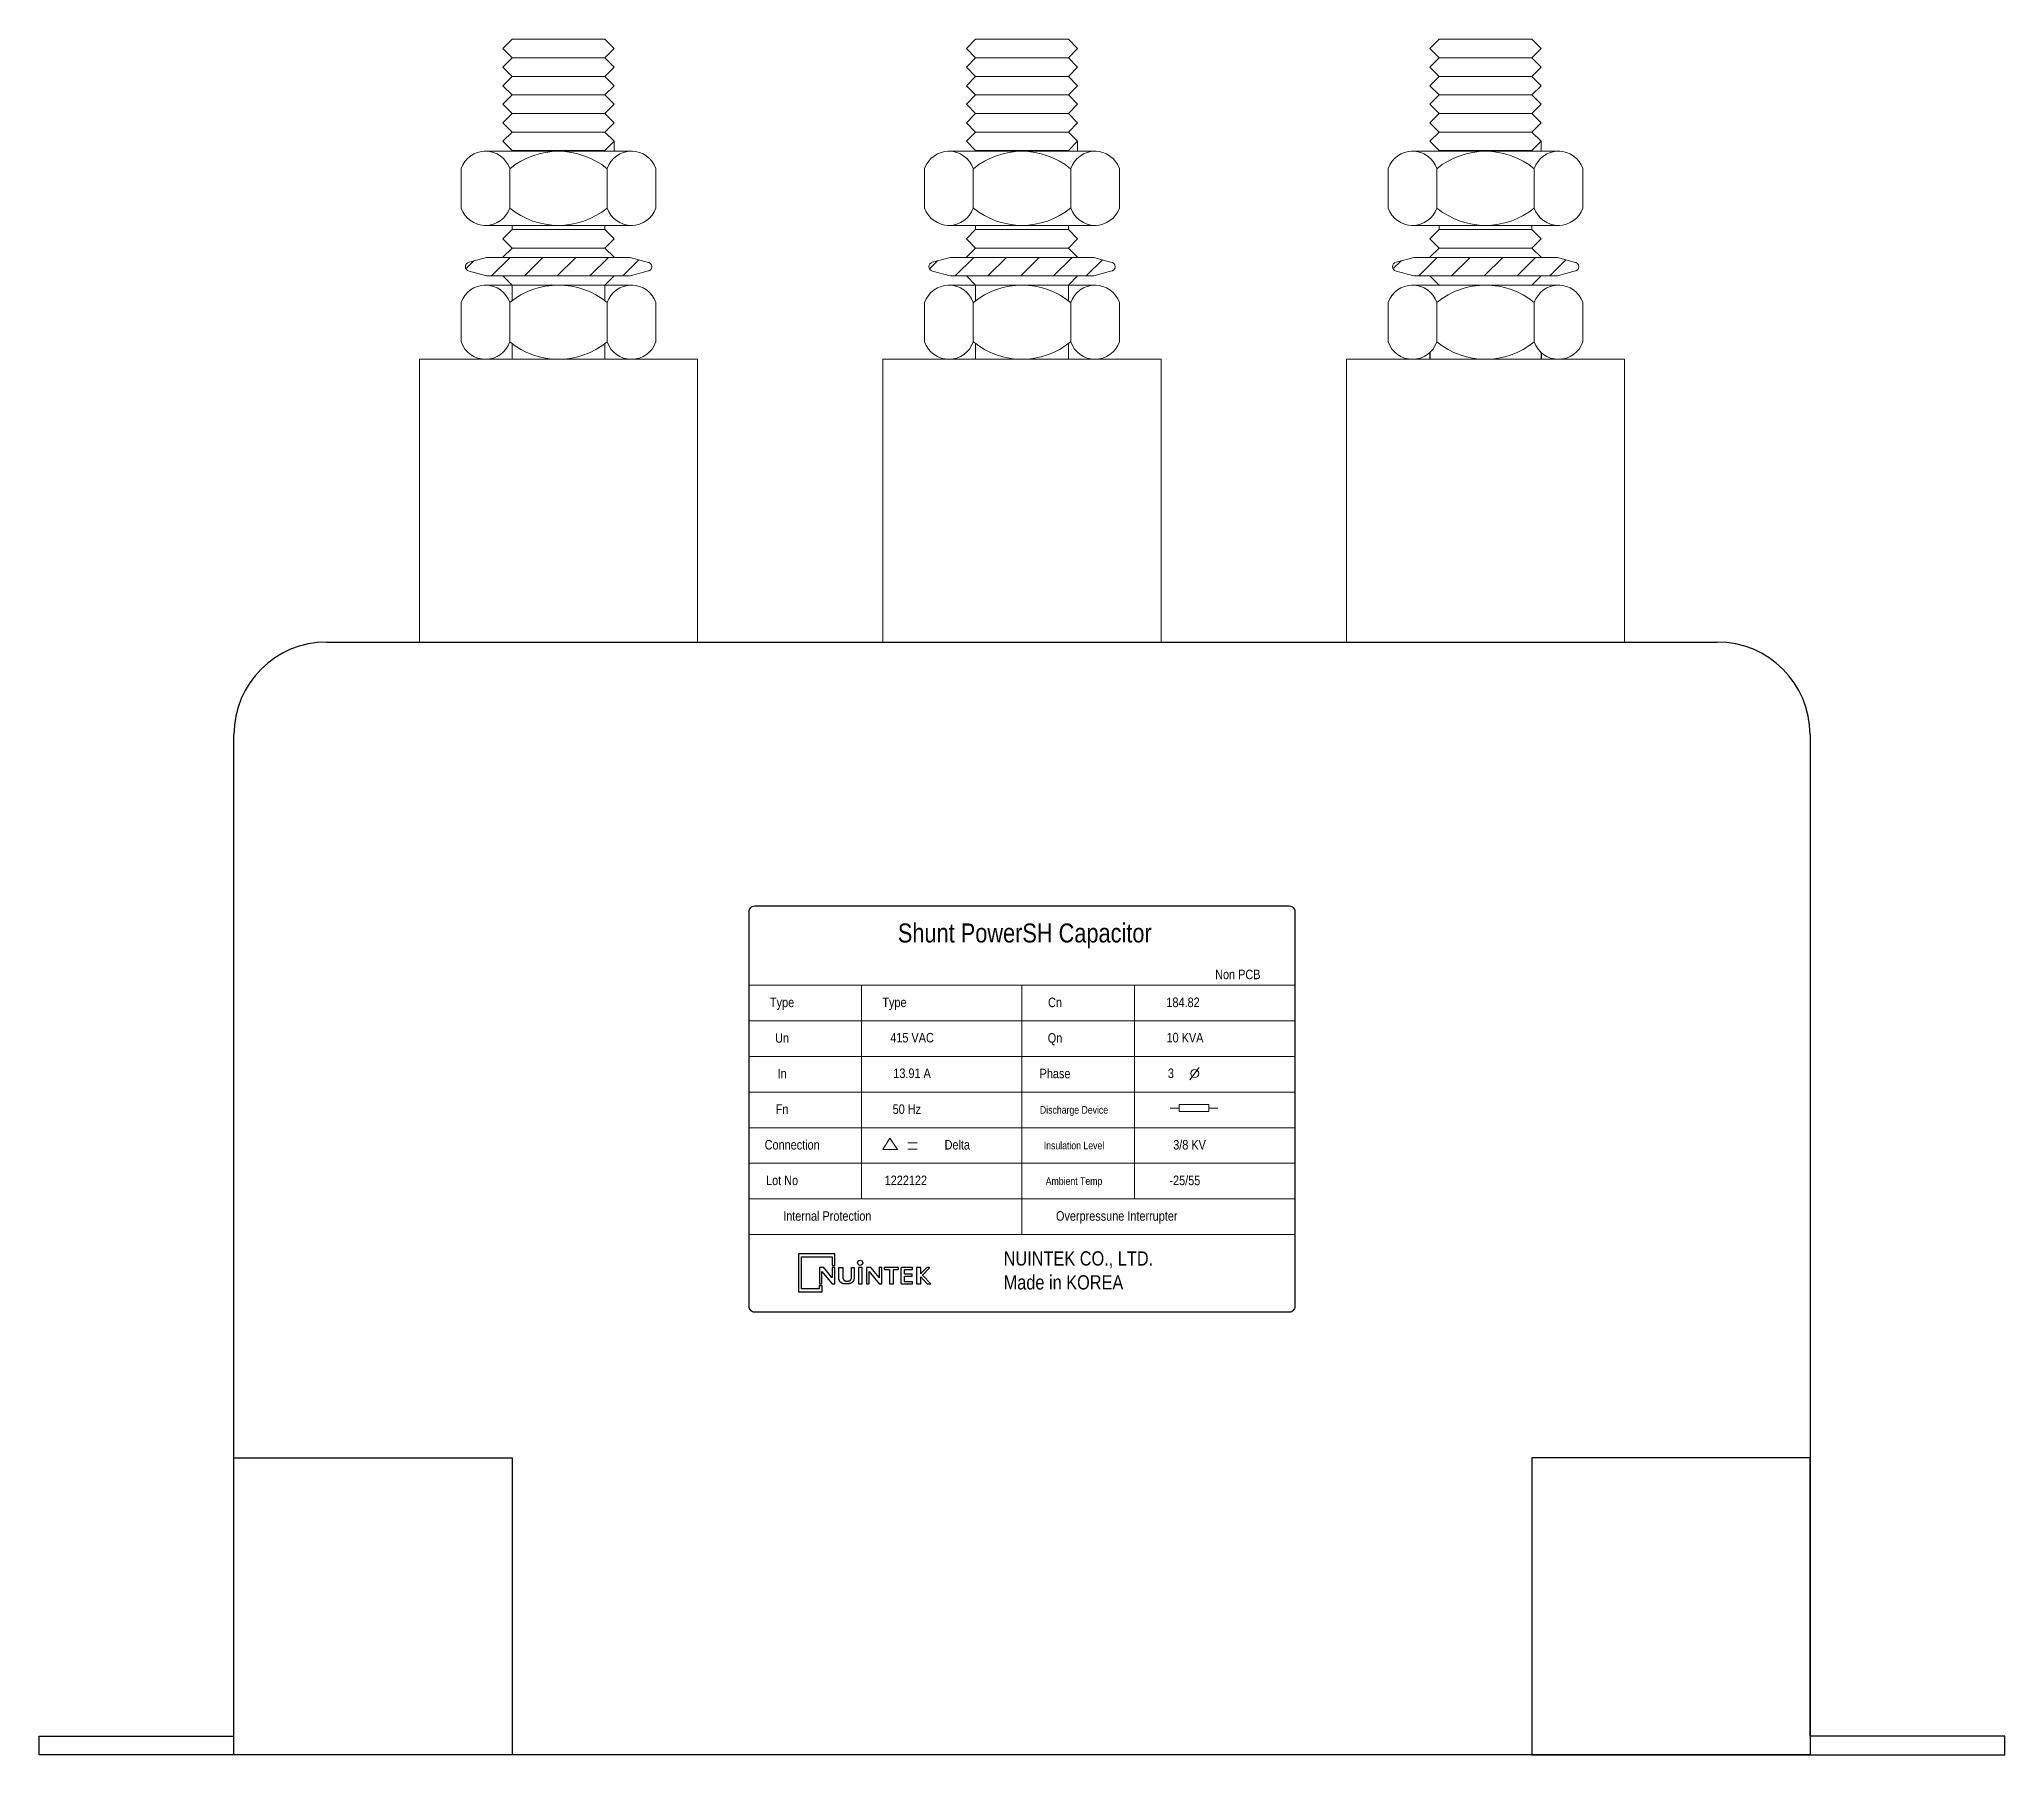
# Model space of a CAD drawing. Header units: millimetres. Extents: x 0 to 212, y 0 to 185.
import ezdxf
from ezdxf.enums import TextEntityAlignment as Align

# ---------------------------------------------------------------- set-up
doc = ezdxf.new("R2010")
doc.units = ezdxf.units.MM
doc.layers.add('00', color=7, linetype='Continuous', lineweight=0)
doc.styles.add('Helvetica-Narrow', font='txt')

# ---------------------------------------------------------------- blocks, each defined once
blk = doc.blocks.new('Nuintek')
at = {"color": 150}
blk.add_lwpolyline([(1.82, 2.33), (1.82, 3.83), (-2.8, 3.83), (-2.8, 3.83), (-2.8, -0.99), (0.18, -0.99), (0.18, -0.23), (-0.18, -0.23), (-0.18, -0.63), (-2.44, -0.63), (-2.44, 3.47), (1.45, 3.47), (1.45, 2.33)], close=True, dxfattribs=at)
for points in [[(-0.11, 0), (0.11, 0, 0.414214), (0.15, 0.04), (0.15, 1.58, -0.70472), (0.17, 1.59), (1.45, 0.03, 0.224867), (1.51, 0), (1.75, 0, 0.414214), (1.79, 0.04), (1.79, 2.07, 0.414214), (1.75, 2.11), (1.49, 2.11, 0.414214), (1.45, 2.07), (1.45, 0.81, -0.706602), (1.43, 0.8), (0.4, 2.08, 0.226187), (0.34, 2.11), (-0.11, 2.11, 0.414214), (-0.15, 2.07), (-0.15, 0.04, 0.414214)], [(4.82, 2.07), (4.82, 0.04, 0.414214), (4.86, 0), (5.23, 0, 0.414214), (5.27, 0.04), (5.27, 2.07, 0.414214), (5.23, 2.11), (4.86, 2.11, 0.414214)], [(5.89, 0), (6.12, 0, 0.414214), (6.16, 0.04), (6.16, 1.58, -0.70472), (6.18, 1.59), (7.45, 0.03, 0.224867), (7.52, 0), (7.76, 0, 0.414214), (7.8, 0.04), (7.8, 2.07, 0.414214), (7.76, 2.11), (7.5, 2.11, 0.414214), (7.46, 2.07), (7.46, 0.81, -0.706602), (7.44, 0.8), (6.4, 2.08, 0.226187), (6.34, 2.11), (5.89, 2.11, 0.414214), (5.85, 2.07), (5.85, 0.04, 0.414214)], [(9.86, 2.11), (8.15, 2.11, 0.414214), (8.11, 2.07), (8.11, 1.89, 0.414214), (8.15, 1.85), (8.74, 1.85, -0.414214), (8.78, 1.81), (8.78, 0.04, 0.414214), (8.82, 0), (9.26, 0, 0.414214), (9.3, 0.04), (9.3, 1.81, -0.414214), (9.34, 1.85), (9.86, 1.85, 0.414214), (9.9, 1.89), (9.9, 2.07, 0.414214)], [(11.68, 2.11), (10.37, 2.11, 0.414214), (10.22, 1.96), (10.22, 0.15, 0.414214), (10.37, 0), (11.68, 0), (11.68, 0.26), (10.74, 0.26, -0.414214), (10.7, 0.3), (10.7, 0.94, -0.414214), (10.74, 0.98), (11.66, 0.98), (11.66, 1.24), (10.74, 1.24, -0.414214), (10.7, 1.28), (10.7, 1.81, -0.414214), (10.74, 1.85), (11.68, 1.85)], [(13.02, 1.14), (13.86, 2.07, 0.650559), (13.85, 2.11), (13.58, 2.11, 0.208632), (13.47, 2.06), (12.77, 1.31, -0.681762), (12.75, 1.31), (12.75, 2.07, 0.414214), (12.71, 2.11), (12.23, 2.11, 0.414214), (12.19, 2.07), (12.19, 0.04, 0.414214), (12.23, 0), (12.71, 0, 0.414214), (12.75, 0.04), (12.75, 0.88, -0.687152), (12.77, 0.89), (13.52, 0.05, 0.212465), (13.64, 0), (13.99, 0, 0.656311), (14.01, 0.04), (13.02, 1.09, -0.390361)]]:
    blk.add_lwpolyline(points, format="xyb", close=True, dxfattribs=at)
blk.add_circle((5.04, 2.69), 0.326, dxfattribs=at)
blk.add_rational_spline([(2.31, 0.85), (2.31, 0.53), (2.41, 0.3), (2.61, 0.16), (2.75, 0.05), (2.95, 0), (3.2, 0), (3.44, 0), (3.82, 0.05), (3.97, 0.16), (4.17, 0.3), (4.27, 0.53), (4.27, 0.85), (4.27, 1.26), (4.27, 1.66), (4.27, 2.07), (4.27, 2.09), (4.25, 2.11), (4.23, 2.11), (4.14, 2.11), (4.06, 2.11), (3.97, 2.11), (3.95, 2.11), (3.93, 2.09), (3.93, 2.07), (3.93, 1.66), (3.93, 1.25), (3.93, 0.83), (3.93, 0.69), (3.88, 0.57), (3.78, 0.48), (3.68, 0.4), (3.54, 0.36), (3.38, 0.36), (3.21, 0.36), (3.08, 0.4), (2.98, 0.48), (2.88, 0.57), (2.83, 0.69), (2.83, 0.83), (2.83, 1.25), (2.83, 1.66), (2.83, 2.07), (2.83, 2.08), (2.83, 2.09), (2.82, 2.1), (2.81, 2.11), (2.8, 2.11), (2.79, 2.11), (2.64, 2.11), (2.5, 2.11), (2.35, 2.11), (2.34, 2.11), (2.33, 2.11), (2.32, 2.1), (2.31, 2.09), (2.31, 2.08), (2.31, 2.07), (2.31, 1.66), (2.31, 1.26), (2.31, 0.85)], [1, 1, 1, 1, 1, 1, 1, 1, 1, 1, 1, 1, 1, 1, 1, 1, 0.804737854124, 0.804737854124, 1, 1, 1, 1, 0.804737854124, 0.804737854124, 1, 1, 1, 1, 1, 1, 1, 1, 1, 1, 1, 1, 1, 1, 1, 1, 1, 1, 1, 0.949253021674, 0.949253021674, 1, 0.949253021674, 0.949253021674, 1, 1, 1, 1, 0.949253021674, 0.949253021674, 1, 0.949253021674, 0.949253021674, 1, 1, 1, 1], degree=3, knots=[0, 0, 0, 0, 1, 1, 1, 2, 2, 2, 3, 3, 3, 4, 4, 4, 5, 5, 5, 6.570796, 6.570796, 6.570796, 7.570796, 7.570796, 7.570796, 9.141593, 9.141593, 9.141593, 10.141593, 10.141593, 10.141593, 11.141593, 11.141593, 11.141593, 12.141593, 12.141593, 12.141593, 13.141593, 13.141593, 13.141593, 14.141593, 14.141593, 14.141593, 15.141593, 15.141593, 15.141593, 15.926991, 15.926991, 15.926991, 16.712389, 16.712389, 16.712389, 17.712389, 17.712389, 17.712389, 18.497787, 18.497787, 18.497787, 19.283185, 19.283185, 19.283185, 20.283185, 20.283185, 20.283185, 20.283185], dxfattribs=at)
blk = doc.blocks.new('*U458')
at = {"lineweight": 5}
h = blk.add_hatch(dxfattribs=at)
h.set_pattern_fill('ANSI31', color=74, scale=20, style=0)
h.set_pattern_definition([(45, (-1124.0405, -907.2883), (-1.767767, 1.767767), [])])
h.paths.add_polyline_path([(-40.44, 69.45), (-42.25, 69.95), (-44.5, 69.95), (-57.75, 69.95), (-59.7, 69.42, 0.727937), (-59.7, 68.47), (-57.75, 67.95), (-55.5, 67.95), (-42.25, 67.95), (-40.44, 68.45, 1)])
h = blk.add_hatch(dxfattribs=at)
h.set_pattern_fill('ANSI31', color=74, scale=20, style=0)
h.set_pattern_definition([(45, (-1074.0405, -907.2883), (-1.767767, 1.767767), [])])
h.paths.add_polyline_path([(9.56, 69.45), (7.75, 69.95), (5.5, 69.95), (-7.75, 69.95), (-9.7, 69.42, 0.727937), (-9.7, 68.47), (-7.75, 67.95), (-5.5, 67.95), (7.75, 67.95), (9.56, 68.45, 1)])
h = blk.add_hatch(dxfattribs=at)
h.set_pattern_fill('ANSI31', color=74, scale=20, style=0)
h.set_pattern_definition([(45, (-1024.0405, -907.2883), (-1.767767, 1.767767), [])])
h.paths.add_polyline_path([(59.56, 69.45), (57.75, 69.95), (55.5, 69.95), (42.25, 69.95), (40.3, 69.42, 0.727937), (40.3, 68.47), (42.25, 67.95), (44.5, 67.95), (57.75, 67.95), (59.56, 68.45, 1)])
at = {"color": 74, "lineweight": 5}
for p, q in [((-55, 91.47), (-56, 92.47)), ((-45, 91.47), (-55, 91.47)), ((-45, 91.47), (-44, 92.47)), ((-5, 91.47), (-6, 92.47)), ((5, 91.47), (-5, 91.47)), ((5, 91.47), (6, 92.47)), ((45, 91.47), (44, 92.47)), ((55, 91.47), (45, 91.47)), ((55, 91.47), (56, 92.47)), ((-55, 89.47), (-56, 90.47)), ((-45, 89.47), (-55, 89.47)), ((-45, 89.47), (-44, 90.47)), ((-5, 89.47), (-6, 90.47)), ((5, 89.47), (-5, 89.47)), ((5, 89.47), (6, 90.47)), ((45, 89.47), (44, 90.47)), ((55, 89.47), (45, 89.47)), ((55, 89.47), (56, 90.47)), ((-55, 87.47), (-56, 88.47)), ((-55, 87.47), (-56, 88.47)), ((-45, 87.47), (-55, 87.47)), ((-45, 87.47), (-55, 87.47)), ((-45, 87.47), (-44, 88.47)), ((-45, 87.47), (-44, 88.47)), ((-5, 87.47), (-6, 88.47)), ((-5, 87.47), (-6, 88.47)), ((5, 87.47), (-5, 87.47)), ((5, 87.47), (-5, 87.47)), ((5, 87.47), (6, 88.47)), ((5, 87.47), (6, 88.47)), ((45, 87.47), (44, 88.47)), ((45, 87.47), (44, 88.47)), ((55, 87.47), (45, 87.47)), ((55, 87.47), (45, 87.47)), ((55, 87.47), (56, 88.47)), ((55, 87.47), (56, 88.47)), ((-55, 85.47), (-56, 86.47)), ((-55, 85.47), (-56, 86.47)), ((-45, 85.47), (-55, 85.47)), ((-45, 85.47), (-55, 85.47)), ((-45, 85.47), (-44, 86.47)), ((-45, 85.47), (-44, 86.47)), ((-5, 85.47), (-6, 86.47)), ((-5, 85.47), (-6, 86.47)), ((5, 85.47), (-5, 85.47)), ((5, 85.47), (-5, 85.47)), ((5, 85.47), (6, 86.47)), ((5, 85.47), (6, 86.47)), ((45, 85.47), (44, 86.47)), ((45, 85.47), (44, 86.47)), ((55, 85.47), (45, 85.47)), ((55, 85.47), (45, 85.47)), ((55, 85.47), (56, 86.47)), ((55, 85.47), (56, 86.47)), ((-55, 83.47), (-56, 84.47)), ((-45, 83.47), (-55, 83.47)), ((-45, 83.47), (-44, 84.47)), ((-5, 83.47), (-6, 84.47)), ((5, 83.47), (-5, 83.47)), ((5, 83.47), (6, 84.47)), ((45, 83.47), (44, 84.47)), ((55, 83.47), (45, 83.47)), ((55, 83.47), (56, 84.47)), ((-55, 81.47), (-56, 82.47)), ((-45, 81.47), (-55, 81.47)), ((-45, 81.47), (-44, 82.47)), ((-5, 81.47), (-6, 82.47)), ((5, 81.47), (-5, 81.47)), ((5, 81.47), (6, 82.47)), ((45, 81.47), (44, 82.47)), ((55, 81.47), (45, 81.47)), ((55, 81.47), (56, 82.47)), ((-55, 72.96), (-55, 73.4)), ((-45, 72.96), (-55, 72.96)), ((-45, 72.96), (-45, 73.4)), ((-5, 72.96), (-5, 73.4)), ((5, 72.96), (-5, 72.96)), ((5, 72.96), (5, 73.4)), ((45, 72.96), (45, 73.4)), ((55, 72.96), (45, 72.96)), ((55, 72.96), (55, 73.4)), ((-55, 70.96), (-56, 71.96)), ((-55.99, 69.95), (-56, 69.96)), ((-55.99, 69.95), (-56, 69.96)), ((-45, 70.96), (-55, 70.96)), ((-45, 70.96), (-44, 71.96)), ((-44.01, 69.95), (-44, 69.96)), ((-44.01, 69.95), (-44, 69.96)), ((-5, 70.96), (-6, 71.96)), ((-5.99, 69.95), (-6, 69.96)), ((-5.99, 69.95), (-6, 69.96)), ((5, 70.96), (-5, 70.96)), ((5, 70.96), (6, 71.96)), ((5.99, 69.95), (6, 69.96)), ((5.99, 69.95), (6, 69.96)), ((45, 70.96), (44, 71.96)), ((44.01, 69.95), (44, 69.96)), ((44.01, 69.95), (44, 69.96)), ((55, 70.96), (45, 70.96)), ((55, 70.96), (56, 71.96)), ((55.99, 69.95), (56, 69.96)), ((55.99, 69.95), (56, 69.96)), ((-57.75, 69.95), (-59.65, 69.44)), ((-57.75, 67.95), (-59.65, 68.46)), ((-57.75, 69.95), (-55.5, 69.95)), ((-57.75, 69.95), (-42.25, 69.95)), ((-55.5, 67.95), (-57.75, 67.95)), ((-42.25, 67.95), (-57.75, 67.95)), ((-55, 66.96), (-56, 67.96)), ((-45, 66.96), (-44, 67.96)), ((-45, 66.96), (-44, 67.96)), ((-42.25, 69.95), (-44.5, 69.95)), ((-42.25, 67.95), (-44.5, 67.95)), ((-40.44, 69.45), (-42.25, 69.95)), ((-40.44, 68.45), (-42.25, 67.95)), ((-7.75, 69.95), (-9.65, 69.44)), ((-7.75, 67.95), (-9.65, 68.46)), ((-7.75, 69.95), (7.75, 69.95)), ((-7.75, 69.95), (-5.5, 69.95)), ((7.75, 67.95), (-7.75, 67.95)), ((-5.5, 67.95), (-7.75, 67.95)), ((-5, 66.96), (-6, 67.96)), ((5, 66.96), (6, 67.96)), ((5, 66.96), (6, 67.96)), ((7.75, 69.95), (5.5, 69.95)), ((7.75, 67.95), (5.5, 67.95)), ((9.56, 69.45), (7.75, 69.95)), ((9.56, 68.45), (7.75, 67.95)), ((42.25, 69.95), (40.35, 69.44)), ((42.25, 67.95), (40.35, 68.46)), ((42.25, 69.95), (44.5, 69.95)), ((42.25, 69.95), (57.75, 69.95)), ((44.5, 67.95), (42.25, 67.95)), ((57.75, 67.95), (42.25, 67.95)), ((45, 66.96), (44, 67.96)), ((55, 66.96), (56, 67.96)), ((55, 66.96), (56, 67.96)), ((57.75, 69.95), (55.5, 69.95)), ((57.75, 67.95), (55.5, 67.95)), ((59.56, 69.45), (57.75, 69.95)), ((59.56, 68.45), (57.75, 67.95)), ((-55, 66.96), (-55, 65.28)), ((-45, 66.96), (-55, 66.96)), ((-45, 66.96), (-55, 66.96)), ((-45, 66.96), (-45, 65.28)), ((-5, 66.96), (-5, 65.28)), ((5, 66.96), (-5, 66.96)), ((5, 66.96), (-5, 66.96)), ((5, 66.96), (5, 65.28)), ((55, 66.96), (45, 66.96)), ((55, 66.96), (45, 66.96)), ((-60.5, 60.84), (-60.5, 65.09)), ((-39.5, 60.84), (-39.5, 65.09)), ((-10.5, 60.84), (-10.5, 65.09)), ((10.5, 60.84), (10.5, 65.09)), ((39.5, 60.84), (39.5, 65.09)), ((60.5, 60.84), (60.5, 65.09)), ((-55, 60.64), (-55, 58.96)), ((-45, 60.64), (-45, 58.96)), ((-5, 60.64), (-5, 58.96)), ((5, 60.64), (5, 58.96)), ((-35, 58.96), (-65, 58.96)), ((-65, 58.96), (-65, 28.47)), ((-35, 28.47), (-35, 58.96)), ((15, 58.96), (-15, 58.96)), ((-15, 58.96), (-15, 28.47)), ((-15, 58.96), (-15, 28.47)), ((-15, 58.96), (-15, 28.47)), ((15, 28.47), (15, 58.96)), ((15, 28.47), (15, 58.96)), ((15, 28.47), (15, 58.96)), ((65, 58.96), (35, 58.96)), ((35, 58.96), (35, 28.47)), ((35, 58.96), (35, 28.47)), ((35, 58.96), (35, 28.47)), ((65, 28.47), (65, 58.96)), ((65, 28.47), (65, 58.96)), ((65, 28.47), (65, 58.96)), ((-35, 28.47), (-35, 56.96)), ((15, 28.47), (15, 56.96)), ((15, 28.47), (15, 56.96)), ((15, 28.47), (15, 56.96)), ((65, 28.47), (65, 56.96)), ((65, 28.47), (65, 56.96)), ((65, 28.47), (65, 56.96)), ((-50, 28.47), (-35, 28.47)), ((50, 28.47), (65, 28.47)), ((50, 28.47), (65, 28.47)), ((50, 28.47), (65, 28.47)), ((0, 0), (12, 0)), ((0, 0), (12, 0)), ((0, 0), (12, 0))]:
    blk.add_line(p, q, dxfattribs=at)
at = {"color": 74}
for p, q in [((44, 59.69), (44, 58.96)), ((56.01, 59.68), (56.01, 58.96)), ((-75, 28.47), (75, 28.47)), ((-75, 28.47), (75, 28.47)), ((-85, -91.53), (-85, 18.47)), ((85, 18.47), (85, -91.53)), ((85, -91.53), (-85, -91.53))]:
    blk.add_line(p, q, dxfattribs=at)
at = {"lineweight": 9}
for p, q in [((-29.44, -8.55), (29.44, -8.55)), ((-17.32, -8.55), (-17.32, -31.59)), ((0, -8.55), (0, -35.43)), ((12.12, -8.55), (12.12, -31.59)), ((-29.44, -12.39), (29.44, -12.39)), ((-29.44, -16.23), (29.44, -16.23)), ((18.1, -18.76), (19.11, -17.42)), ((-29.44, -20.07), (29.44, -20.07)), ((16.96, -21.8), (15.99, -21.8)), ((20.17, -21.8), (21.14, -21.8)), ((-29.44, -23.91), (29.44, -23.91)), ((-12.33, -25.56), (-11.3, -25.56)), ((-12.33, -26.22), (-11.3, -26.22)), ((-29.44, -27.75), (29.44, -27.75)), ((-29.44, -31.59), (29.44, -31.59)), ((-29.44, -35.43), (29.44, -35.43))]:
    blk.add_line(p, q, dxfattribs=at)
at = {"color": 150}
blk.add_lwpolyline([(-28.83, 0), (28.83, 0, -0.414214), (29.44, -0.61), (29.44, -43.19, -0.414214), (28.83, -43.8), (-28.83, -43.8, -0.414214), (-29.44, -43.19), (-29.44, -0.61, -0.414214)], format="xyb", close=True, dxfattribs=at)
at = {"lineweight": 9}
blk.add_lwpolyline([(16.96, -22.18), (20.17, -22.18), (20.17, -21.41), (16.96, -21.41)], close=True, dxfattribs=at)
blk.add_lwpolyline([(-15, -26.26), (-13.44, -26.26), (-14.26, -25.03), (-15, -26.26)], dxfattribs=at)
at = {"color": 74}
for points in [[(-55, -59.53), (-55, -91.53), (-106, -91.53), (-106, -89.53), (-85, -89.53), (-85, -59.53), (-55, -59.53)], [(55, -59.53), (55, -91.53), (106, -91.53), (106, -89.53), (85, -89.53), (85, -59.53), (55, -59.53)]]:
    blk.add_lwpolyline(points, dxfattribs=at)
at = {"lineweight": 9}
blk.add_circle((18.63, -18.07), 0.432, dxfattribs=at)
at = {"color": 74, "lineweight": 5}
for centre, start, end in [((-59.54, 68.95), 102.246, 257.754), ((-40.44, 68.95), 270, 90), ((-9.54, 68.95), 102.246, 257.754), ((9.56, 68.95), 270, 90), ((40.46, 68.95), 102.246, 257.754), ((59.56, 68.95), 270, 90)]:
    blk.add_arc(centre, 0.5, start, end, dxfattribs=at)
at = {"color": 74}
for centre, start, end in [((-75, 18.47), 90, 180), ((75, 18.47), 0, 90)]:
    blk.add_arc(centre, 10, start, end, dxfattribs=at)
at = {"layer": '00', "color": 74, "lineweight": 5}
for p, q in [((-56, 92.47), (-55, 93.47)), ((-55, 93.47), (-45, 93.47)), ((-44, 92.47), (-45, 93.47)), ((-6, 92.47), (-5, 93.47)), ((-5, 93.47), (5, 93.47)), ((6, 92.47), (5, 93.47)), ((44, 92.47), (45, 93.47)), ((45, 93.47), (55, 93.47)), ((56, 92.47), (55, 93.47)), ((-56, 90.47), (-55, 91.47)), ((-55, 91.47), (-45, 91.47)), ((-44, 90.47), (-45, 91.47)), ((-6, 90.47), (-5, 91.47)), ((-5, 91.47), (5, 91.47)), ((6, 90.47), (5, 91.47)), ((44, 90.47), (45, 91.47)), ((45, 91.47), (55, 91.47)), ((56, 90.47), (55, 91.47)), ((-56, 88.47), (-55, 89.47)), ((-56, 88.47), (-55, 89.47)), ((-55, 89.47), (-45, 89.47)), ((-55, 89.47), (-45, 89.47)), ((-44, 88.47), (-45, 89.47)), ((-44, 88.47), (-45, 89.47)), ((-6, 88.47), (-5, 89.47)), ((-6, 88.47), (-5, 89.47)), ((-5, 89.47), (5, 89.47)), ((-5, 89.47), (5, 89.47)), ((6, 88.47), (5, 89.47)), ((6, 88.47), (5, 89.47)), ((44, 88.47), (45, 89.47)), ((44, 88.47), (45, 89.47)), ((45, 89.47), (55, 89.47)), ((45, 89.47), (55, 89.47)), ((56, 88.47), (55, 89.47)), ((56, 88.47), (55, 89.47)), ((-56, 86.47), (-55, 87.47)), ((-56, 86.47), (-55, 87.47)), ((-55, 87.47), (-45, 87.47)), ((-55, 87.47), (-45, 87.47)), ((-44, 86.47), (-45, 87.47)), ((-44, 86.47), (-45, 87.47)), ((-6, 86.47), (-5, 87.47)), ((-6, 86.47), (-5, 87.47)), ((-5, 87.47), (5, 87.47)), ((-5, 87.47), (5, 87.47)), ((6, 86.47), (5, 87.47)), ((6, 86.47), (5, 87.47)), ((44, 86.47), (45, 87.47)), ((44, 86.47), (45, 87.47)), ((45, 87.47), (55, 87.47)), ((45, 87.47), (55, 87.47)), ((56, 86.47), (55, 87.47)), ((56, 86.47), (55, 87.47)), ((-56, 84.47), (-55, 85.47)), ((-55, 85.47), (-45, 85.47)), ((-44, 84.47), (-45, 85.47)), ((-6, 84.47), (-5, 85.47)), ((-5, 85.47), (5, 85.47)), ((6, 84.47), (5, 85.47)), ((44, 84.47), (45, 85.47)), ((45, 85.47), (55, 85.47)), ((56, 84.47), (55, 85.47)), ((-56, 82.47), (-55, 83.47)), ((-55, 83.47), (-45, 83.47)), ((-44, 82.47), (-45, 83.47)), ((-6, 82.47), (-5, 83.47)), ((-5, 83.47), (5, 83.47)), ((6, 82.47), (5, 83.47)), ((44, 82.47), (45, 83.47)), ((45, 83.47), (55, 83.47)), ((56, 82.47), (55, 83.47)), ((-42, 81.4), (-58, 81.4)), ((-58, 81.4), (-43.99, 81.4)), ((-44, 81.4), (-44, 82.47)), ((-8, 81.4), (6.01, 81.4)), ((8, 81.4), (-8, 81.4)), ((6, 81.4), (6, 82.47)), ((42, 81.4), (56.01, 81.4)), ((58, 81.4), (42, 81.4)), ((56, 81.4), (56, 82.47)), ((-60.5, 79.52), (-60.5, 75.27)), ((-55.25, 75.27), (-55.25, 79.52)), ((-44.75, 75.27), (-44.75, 79.52)), ((-39.5, 79.52), (-39.5, 75.27)), ((-10.5, 79.52), (-10.5, 75.27)), ((-5.25, 75.27), (-5.25, 79.52)), ((5.25, 75.27), (5.25, 79.52)), ((10.5, 79.52), (10.5, 75.27)), ((39.5, 79.52), (39.5, 75.27)), ((44.75, 75.27), (44.75, 79.52)), ((55.25, 75.27), (55.25, 79.52)), ((60.5, 79.52), (60.5, 75.27)), ((-42, 73.4), (-58, 73.4)), ((-56, 71.96), (-55, 72.96)), ((-55, 72.96), (-45, 72.96)), ((-44, 71.96), (-45, 72.96)), ((8, 73.4), (-8, 73.4)), ((-6, 71.96), (-5, 72.96)), ((-5, 72.96), (5, 72.96)), ((6, 71.96), (5, 72.96)), ((58, 73.4), (42, 73.4)), ((44, 71.96), (45, 72.96)), ((45, 72.96), (55, 72.96)), ((56, 71.96), (55, 72.96)), ((-56, 69.96), (-55, 70.96)), ((-56, 69.96), (-55, 70.96)), ((-55, 70.96), (-45, 70.96)), ((-55, 70.96), (-45, 70.96)), ((-44, 69.96), (-45, 70.96)), ((-44, 69.96), (-45, 70.96)), ((-6, 69.96), (-5, 70.96)), ((-6, 69.96), (-5, 70.96)), ((-5, 70.96), (5, 70.96)), ((-5, 70.96), (5, 70.96)), ((6, 69.96), (5, 70.96)), ((6, 69.96), (5, 70.96)), ((44, 69.96), (45, 70.96)), ((44, 69.96), (45, 70.96)), ((45, 70.96), (55, 70.96)), ((45, 70.96), (55, 70.96)), ((56, 69.96), (55, 70.96)), ((56, 69.96), (55, 70.96)), ((-58, 66.96), (-43.99, 66.96)), ((-42, 66.96), (-58, 66.96)), ((-55, 66.96), (-45, 66.96)), ((8, 66.96), (-8, 66.96)), ((-8, 66.96), (6.01, 66.96)), ((-5, 66.96), (5, 66.96)), ((58, 66.96), (42, 66.96)), ((42, 66.96), (56.01, 66.96)), ((45, 66.96), (55, 66.96)), ((-60.5, 60.84), (-60.5, 65.09)), ((-60.5, 65.09), (-60.5, 60.84)), ((-55.25, 60.84), (-55.25, 65.09)), ((-44.75, 60.84), (-44.75, 65.09)), ((-39.5, 60.84), (-39.5, 65.09)), ((-39.5, 65.09), (-39.5, 60.84)), ((-10.5, 65.09), (-10.5, 60.84)), ((-10.5, 60.84), (-10.5, 65.09)), ((-5.25, 60.84), (-5.25, 65.09)), ((5.25, 60.84), (5.25, 65.09)), ((10.5, 65.09), (10.5, 60.84)), ((10.5, 60.84), (10.5, 65.09)), ((39.5, 65.09), (39.5, 60.84)), ((39.5, 60.84), (39.5, 65.09)), ((44.75, 60.84), (44.75, 65.09)), ((55.25, 60.84), (55.25, 65.09)), ((60.5, 65.09), (60.5, 60.84)), ((60.5, 60.84), (60.5, 65.09)), ((-42, 58.96), (-58, 58.96)), ((-42, 58.96), (-58, 58.96)), ((-56.01, 58.96), (-43.99, 58.96)), ((8, 58.96), (-8, 58.96)), ((8, 58.96), (-8, 58.96)), ((-6.01, 58.96), (6.01, 58.96)), ((58, 58.96), (42, 58.96)), ((58, 58.96), (42, 58.96)), ((43.99, 58.96), (56.01, 58.96))]:
    blk.add_line(p, q, dxfattribs=at)
for centre, radius, start, end in [((-57.88, 78.63), 2.77, 18.8098, 161.1902), ((-50, 73.11), 8.28, 50.6699, 129.3301), ((-42.12, 78.63), 2.77, 18.8098, 161.1902), ((-7.88, 78.63), 2.77, 18.8098, 161.1902), ((0, 73.11), 8.28, 50.6699, 129.3301), ((7.88, 78.63), 2.77, 18.8098, 161.1902), ((42.12, 78.63), 2.77, 18.8098, 161.1902), ((50, 73.11), 8.28, 50.6699, 129.3301), ((57.88, 78.63), 2.77, 18.8098, 161.1902), ((-57.88, 76.17), 2.77, 198.8098, 341.1902), ((-50, 81.68), 8.28, 230.6699, 309.3301), ((-42.12, 76.17), 2.77, 198.8098, 341.1902), ((-7.88, 76.17), 2.77, 198.8098, 341.1902), ((0, 81.68), 8.28, 230.6699, 309.3301), ((7.88, 76.17), 2.77, 198.8098, 341.1902), ((42.12, 76.17), 2.77, 198.8098, 341.1902), ((50, 81.68), 8.28, 230.6699, 309.3301), ((57.88, 76.17), 2.77, 198.8098, 341.1902), ((-57.88, 64.19), 2.77, 18.8098, 161.1902), ((-50, 58.68), 8.28, 50.6699, 129.3301), ((-42.12, 64.19), 2.77, 18.8098, 161.1902), ((-7.88, 64.19), 2.77, 18.8098, 161.1902), ((0, 58.68), 8.28, 50.6699, 129.3301), ((7.88, 64.19), 2.77, 18.8098, 161.1902), ((42.12, 64.19), 2.77, 18.8098, 161.1902), ((50, 58.68), 8.28, 50.6699, 129.3301), ((57.88, 64.19), 2.77, 18.8098, 161.1902), ((-57.88, 61.73), 2.77, 198.8098, 341.1902), ((-57.88, 61.73), 2.77, 198.8098, 341.1902), ((-50, 67.24), 8.28, 230.6699, 309.3301), ((-50, 67.24), 8.28, 230.6699, 309.3301), ((-42.12, 61.73), 2.77, 198.8098, 341.1902), ((-42.12, 61.73), 2.77, 198.8098, 341.1902), ((-7.88, 61.73), 2.77, 198.8098, 341.1902), ((-7.88, 61.73), 2.77, 198.8098, 341.1902), ((0, 67.24), 8.28, 230.6699, 309.3301), ((0, 67.24), 8.28, 230.6699, 309.3301), ((7.88, 61.73), 2.77, 198.8098, 341.1902), ((7.88, 61.73), 2.77, 198.8098, 341.1902), ((42.12, 61.73), 2.77, 198.8098, 341.1902), ((42.12, 61.73), 2.77, 198.8098, 341.1902), ((50, 67.24), 8.28, 230.6699, 309.3301), ((50, 67.24), 8.28, 230.6699, 309.3301), ((57.88, 61.73), 2.77, 198.8098, 341.1902), ((57.88, 61.73), 2.77, 198.8098, 341.1902)]:
    blk.add_arc(centre, radius, start, end, dxfattribs=at)
at = {"xscale": 0.8469964196410728, "yscale": 0.8469964196410728, "zscale": 0.8469964196410728}
blk.add_blockref('Nuintek', (-21.72, -40.76), dxfattribs=at)
at = {"style": 'Helvetica-Narrow'}
for s, height, p in [('Shunt PowerSH Capacitor', 2.048, (0.3, -2.91)), ('Non PCB', 1.024, (23.28, -7.38)), ('Type', 1.024, (-25.88, -10.39)), ('Type', 1.024, (-13.76, -10.39)), ('Cn', 1.024, (3.56, -10.39)), ('184.82', 1.024, (17.37, -10.39)), ('Un', 1.024, (-25.88, -14.23)), ('Qn', 1.024, (3.56, -14.23)), ('In', 1.024, (-25.88, -18.07)), ('13.91 A', 1.024, (-11.86, -18.04)), ('Phase', 1.024, (3.56, -18.07)), ('3', 1.02, (16.06, -18.04)), ('Fn', 1.024, (-25.88, -21.91)), ('50 Hz', 1.024, (-12.42, -21.91)), ('Discharge Device', 0.8192, (5.61, -21.99)), ('Connection', 1.024, (-24.79, -25.75)), ('Delta', 1.024, (-6.98, -25.75)), ('Insulation Level', 0.8192, (5.61, -25.83)), ('3/8 KV', 1.024, (18.07, -25.75)), ('Lot No', 1.024, (-25.88, -29.59)), ('1222122', 1.024, (-12.53, -29.59)), ('Ambient Temp', 0.8192, (5.61, -29.67)), ('-25/55', 1.024, (17.57, -29.59)), ('Internal Protection', 1.024, (-21, -33.43)), ('Overpressune Interrupter', 1.024, (10.22, -33.43))]:
    blk.add_text(s, height=height, dxfattribs=at).set_placement(p, align=Align.MIDDLE_CENTER)
at = {"color": 1, "style": 'Helvetica-Narrow'}
for s, p in [('415 VAC', (-11.86, -14.2)), ('10 KVA', (17.58, -14.2))]:
    blk.add_text(s, height=1.024, dxfattribs=at).set_placement(p, align=Align.MIDDLE_CENTER)
at = {"style": 'Helvetica-Narrow'}
for s, p in [('NUINTEK CO., LTD.', (-1.98, -38.01)), ('Made in KOREA', (-1.98, -40.59))]:
    blk.add_text(s, height=1.536, dxfattribs=at).set_placement(p, align=Align.MIDDLE_LEFT)

msp = doc.modelspace()

# ---------------------------------------------------------------- block references
msp.add_blockref('*U458', (106, 91.53))

doc.saveas('drawing.dxf')
